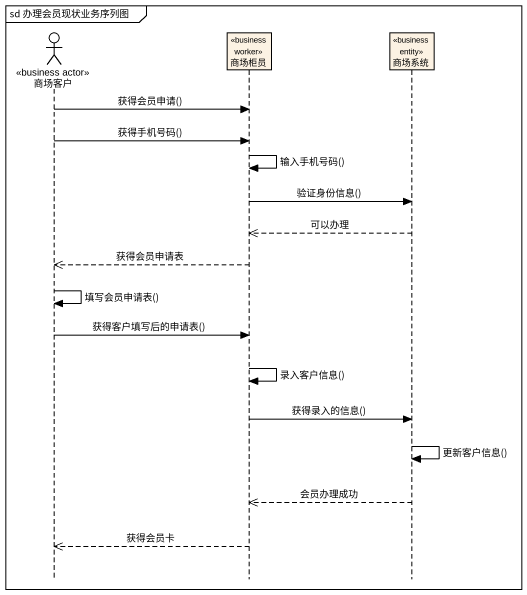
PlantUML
@startuml
mainframe sd 办理会员现状业务序列图
hide footbox
actor 商场客户 <<business actor>>
participant 商场柜员 <<business worker>>
participant 商场系统 <<business entity>>

商场客户 -> 商场柜员 : 获得会员申请()
商场客户 -> 商场柜员 : 获得手机号码()
商场柜员 -> 商场柜员 : 输入手机号码()
商场柜员 -> 商场系统 : 验证身份信息()
商场系统 -->> 商场柜员 : 可以办理
商场柜员 -->> 商场客户 : 获得会员申请表
商场客户 -> 商场客户 : 填写会员申请表()
商场客户 -> 商场柜员 : 获得客户填写后的申请表()
商场柜员 -> 商场柜员 : 录入客户信息()
商场柜员 -> 商场系统 : 获得录入的信息()
商场系统 -> 商场系统 : 更新客户信息()
商场系统 -->> 商场柜员 : 会员办理成功
商场柜员 -->> 商场客户 : 获得会员卡
@enduml
